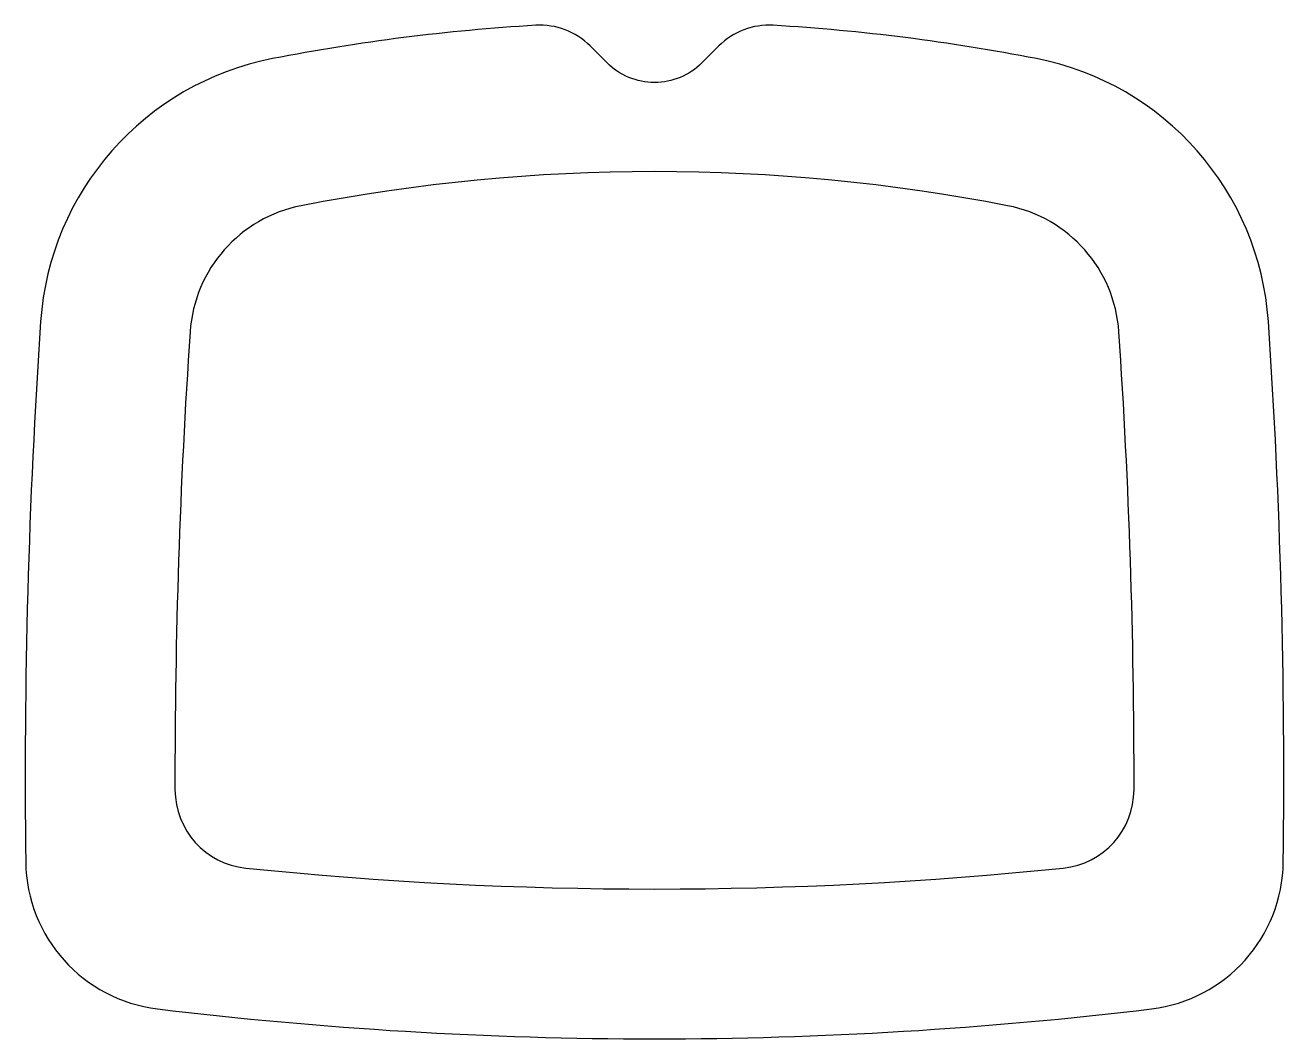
# Model space of a CAD drawing. Extents: x 160 to 191.9, y 216.8 to 242.5.
import ezdxf

# ---------------------------------------------------------------- set-up
doc = ezdxf.new("R2010")
doc.units = 0
doc.layers.get('0').update_dxf_attribs({"linetype": 'CONTINUOUS'})

msp = doc.modelspace()

# ---------------------------------------------------------------- linework, layer by layer
for points in [[(160.396, 234.949, 0.020082), (160.017, 221.24, 0.375816), (163.36, 217.515, 0.060263), (188.579, 217.515, 0.375816), (191.922, 221.24, 0.020082), (191.543, 234.949, 0.339821), (185.657, 241.619, 0.033282), (178.982, 242.465, 0.214439), (177.602, 241.941), (177.172, 241.511, -0.414214), (174.767, 241.511), (174.337, 241.941, 0.214439), (172.957, 242.465, 0.033282), (166.282, 241.619, 0.339821), (160.396, 234.949, 0.339821)], [(164.188, 234.691, 0.017406), (163.804, 223.073, 0.383946), (165.599, 221.087, 0.051374), (186.34, 221.087, 0.383946), (188.135, 223.073, 0.017406), (187.751, 234.691, 0.339821), (184.929, 237.889, 0.09662), (167.009, 237.889, 0.339821), (164.188, 234.691, 0.339821)]]:
    msp.add_lwpolyline(points, format="xyb", close=True)

doc.saveas('drawing.dxf')
